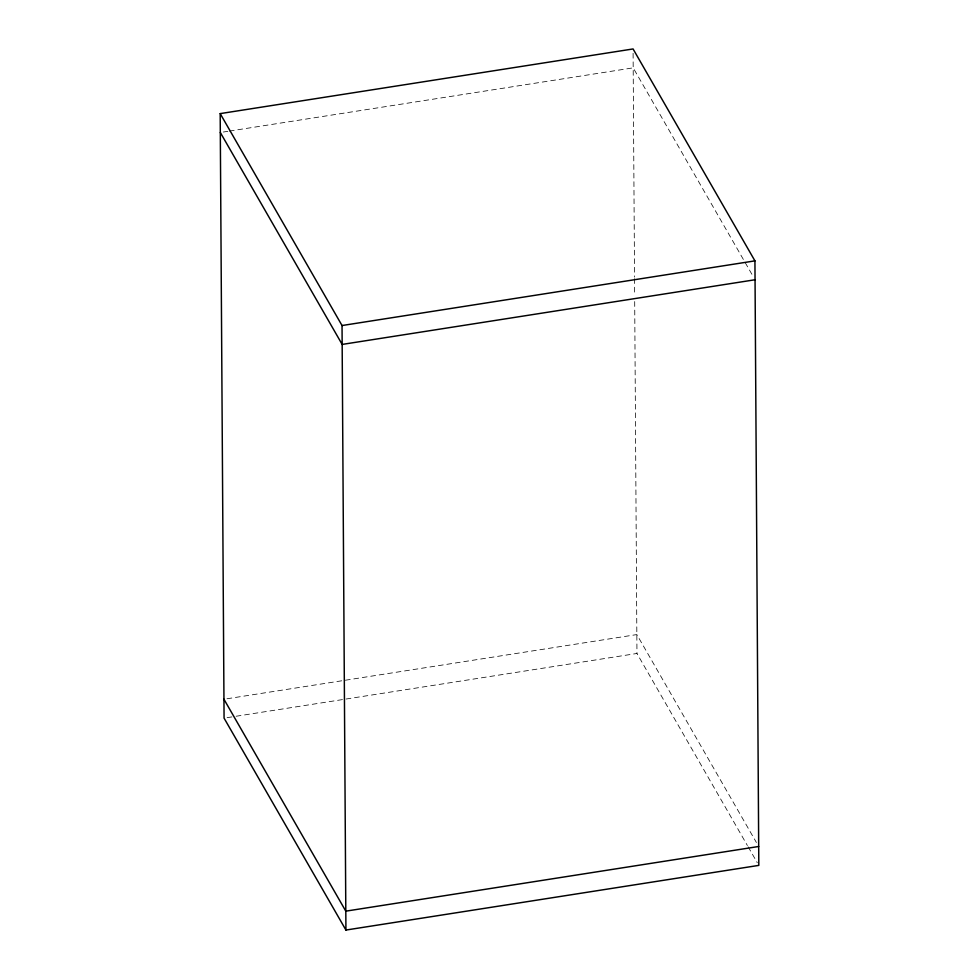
<?xml version="1.0" encoding="UTF-8"?>
<svg xmlns="http://www.w3.org/2000/svg" width="979" height="979" viewBox="0 0 979 979"><rect width="100%" height="100%" fill="white"/><g stroke="black" fill="none" stroke-linecap="round" stroke-linejoin="round"><path stroke-width="0.73" stroke-dasharray="4.89 3.67" d="M223.322 132.03L227.838 131.333M229.343 131.088L633.193 67.845L752.765 275.784M226.969 698.773L636.839 634.576L756.412 842.515M227.091 717.656L234.617 716.481M236.123 716.249L636.962 653.47L747.393 845.513M748.152 846.835L757.293 862.732M633.095 53.307L634.539 277.118M634.551 278.648L634.649 295.45M634.698 301.556L636.962 653.47"/><path stroke-width="1.47" d="M220.189 113.613L633.07 48.95L754.931 260.867L758.811 865.387L345.93 930.05L224.069 718.133L220.189 113.613L342.038 325.53L345.93 930.05M342.038 325.53L754.931 260.867M755.054 279.761L342.161 344.424L220.312 132.508M758.688 846.492L345.807 911.155L223.946 699.239"/></g></svg>
